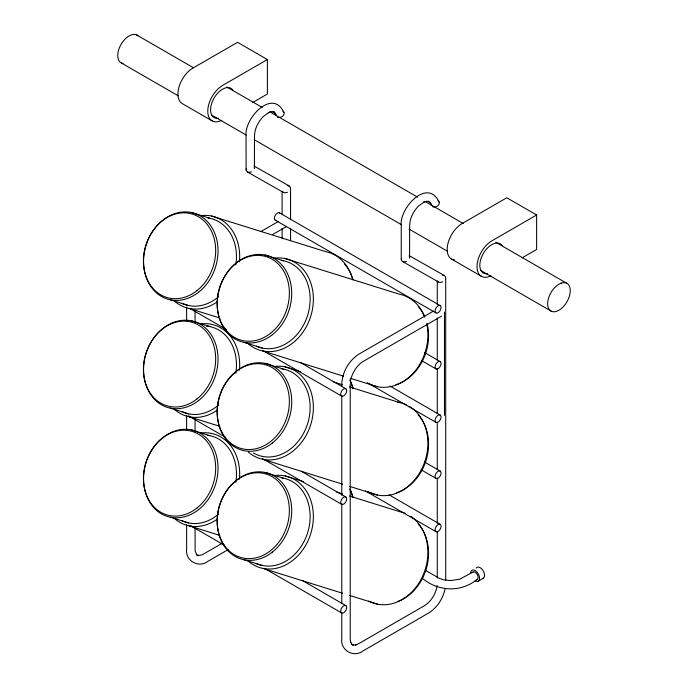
<?xml version="1.0" encoding="UTF-8"?>
<svg xmlns="http://www.w3.org/2000/svg" width="688" height="688" viewBox="0 0 688 688"><rect width="100%" height="100%" fill="white"/><g stroke="black" fill="none" stroke-linecap="round" stroke-linejoin="round"><path stroke-width="1.03" d="M287.421 192.287L285.236 192.812L283.344 192.382L247.327 171.923L246.235 170.641L246.235 168.852M254.388 168.672L254.5 135.889C254.749 128.432 257.983 122.387 263.074 116.65L268.974 112.454L268.303 112.677L271.227 111.783L273.901 111.817L272.181 111.473L274.383 112.402L273.686 111.834L275.381 113.615L274.925 112.884L275.742 114.784M290.405 189.131L290.405 187.342L289.313 186.061L254.216 166.126M442.582 281.874L440.397 282.398L438.505 281.96L402.489 261.5L401.396 260.219L401.396 258.43M409.549 258.258L409.661 225.466C409.91 218.01 413.135 211.973 418.235 206.237L424.126 202.031L423.455 202.255L426.379 201.369L429.063 201.403L428.168 201.369M445.566 278.709L445.566 276.929L444.474 275.639L409.377 255.712M437.138 585.488C436.046 593.262 431.324 601.484 424.376 605.75L358.861 643.572L355.438 645.103L356.178 644.862L352.738 644.983L353.572 645.301L351.37 644.028L352.058 644.596L350.45 641.56L350.605 642.317L350.226 638.584L350.226 383.93M350.699 379.759C352.273 373.085 356.737 365.259 363.126 361.441L441.49 316.196M445.093 588.962C442.952 598.62 437.181 607.65 428.753 612.965L362.98 650.943C353.83 658.124 340.139 650.22 341.781 638.696L341.781 612.991M252.797 102.435L267.391 94.007L267.391 59.546L222.688 85.364A21.096 12.178 -60 0 0 207.776 110.63A21.096 12.178 -60 0 0 221.717 120.34M260.855 231.581L278.408 221.441M272.5 234.599L286.328 226.619M522.037 257.88L536.631 249.452L536.631 214.991L491.929 240.8A21.096 12.178 -60 0 0 477.016 266.075A21.096 12.178 -60 0 0 490.957 275.785M433.569 311.019L358.723 354.234C348.326 361.054 341.515 373.395 341.781 385.882M222.155 543.339L201.937 554.924L197.576 555.405L198.411 555.723L197.241 555.216L196.209 554.451L196.906 555.018L195.143 551.002L195.065 527.515M228.201 549.592L207.828 561.356C198.669 568.546 184.977 560.643 186.629 549.119L186.629 524.48M473.034 572.038L459.713 579.219L450.657 580.577L443.726 579.829L439.632 578.462L425.709 570.55M477.248 579.348C460.934 592.6 438.6 591.68 422.535 578.47M478.289 581.145L483.303 578.247M251.404 171.837L249.219 172.361L247.327 171.923M406.565 261.414L404.381 261.939L402.489 261.5M287.421 185.622L289.313 186.061M442.582 275.2L444.474 275.639M211.388 216.006L325.897 251.713A47.601 38.537 -72.7 0 1 352.609 279.466M191.307 212.497L209.72 218.242M285.081 258.542L399.582 294.258A47.601 38.537 -72.7 0 1 424.711 317.005M264.992 255.042L283.413 260.786M170.289 299.813L188.71 305.558M189.14 308.448L219.807 318.019M191.307 320.806L209.72 326.551M243.982 342.357L262.395 348.102M262.825 350.992L343.596 376.19M350.751 378.417L377.334 386.708M285.081 366.85L300.415 371.64M333.13 381.84L342.332 384.712M349.487 386.94L399.582 402.566M264.992 363.35L283.413 369.095M170.289 408.122L188.71 413.866M189.14 416.756L219.807 426.328M191.307 429.888L209.72 435.633M262.825 459.3L342.572 484.171M349.728 486.407L377.334 495.016M285.081 475.933L303.477 481.677M336.2 491.877L342.332 493.795M349.487 496.022L399.582 511.648A47.601 38.537 -72.7 0 1 405.37 513.429M264.992 472.432L283.413 478.177M170.289 517.204L188.71 522.949M189.14 525.838L219.807 535.41M243.982 559.748L262.395 565.493M262.825 568.383L342.572 593.262M349.728 595.49L377.334 604.098M428.074 201.36L430.542 203.192L430.086 202.461L431.307 205.316A4.223 3.165 -23.1 0 1 431.23 203.639M267.391 59.546L237.558 42.321L192.846 68.129A21.096 12.178 -60 0 0 179.069 86.722A21.096 12.178 -60 0 0 182.303 103.63L212.136 120.856M536.631 214.991L506.798 197.766L462.087 223.574A21.096 12.178 -60 0 0 447.682 244.67A21.096 12.178 -60 0 0 454.63 260.03M136.602 34.925L193.362 67.691M226.859 87.032L262.223 107.448M269.67 111.748L417.625 197.164M425.064 201.464L463.213 223.488M495.781 242.296L566.508 283.121M121.492 63.064L178.261 95.83M211.758 115.171L246.184 135.054M254.56 139.888L401.586 224.77M409.025 229.07L447.183 251.094M480.68 270.436L551.398 311.26M451.543 259.075L481.376 276.301M279.509 212.859L440.182 305.627A4.223 2.434 -60 0 1 438.849 312.163A4.223 2.434 -60 0 1 435.194 310.047A4.223 2.434 -60 0 1 440.182 305.627M275.286 220.169L435.968 312.928M424.393 352.488L440.182 361.604A4.223 2.434 -60 0 1 438.849 368.14A4.223 2.434 -60 0 1 435.194 366.033A4.223 2.434 -60 0 1 440.182 361.604M422.036 360.873L435.968 368.914M390.027 386.08L440.182 415.036A4.223 2.434 -60 0 1 438.849 421.572A4.223 2.434 -60 0 1 435.194 419.465A4.223 2.434 -60 0 1 440.182 415.036M367.237 382.666L435.968 422.346M300.312 362.456L345.815 388.729A4.223 2.434 -60 0 1 344.482 395.273A4.223 2.434 -60 0 1 340.827 393.158A4.223 2.434 -60 0 1 345.815 388.729M190.206 308.637L226.429 329.552M262.653 350.459L341.601 396.039M424.393 461.94L440.182 471.056A4.223 2.434 -60 0 1 438.849 477.601A4.223 2.434 -60 0 1 435.194 475.485A4.223 2.434 -60 0 1 440.182 471.056M421.108 469.792L435.968 478.366M389.098 494.861L440.182 524.351A4.223 2.434 -60 0 1 438.849 530.895A4.223 2.434 -60 0 1 435.194 528.78A4.223 2.434 -60 0 1 440.182 524.351M365.38 490.914L435.968 531.661M301.241 471.237L345.815 496.977A4.223 2.434 -60 0 1 344.482 503.513A4.223 2.434 -60 0 1 340.827 501.397A4.223 2.434 -60 0 1 345.815 496.977M188.349 415.81L225.501 437.258M262.653 458.707L341.601 504.287M302.17 580.397L345.815 605.603A4.223 2.434 -60 0 1 344.482 612.139A4.223 2.434 -60 0 1 340.827 610.032A4.223 2.434 -60 0 1 345.815 605.603M191.135 526.045L224.572 545.343M264.51 568.408L341.601 612.913M437.835 281.401L438.505 281.96M282.673 191.823L283.344 192.382M409.128 255.738L409.695 257.329M439.099 202.074C427.669 177.349 399.315 208.129 401.224 225.182L401.25 259.359M283.938 112.497C272.508 87.763 244.154 118.542 246.063 135.605L246.098 169.781M254.388 166.892L254.534 167.752M445.704 277.789L445.704 580.388M444.474 313.049L444.474 415.371M437.267 280.85L437.267 304.732M437.267 318.062L437.267 359.962M437.267 368.553L437.267 413.677M437.267 422.269L437.267 469.543M437.267 478.134L437.267 523.258M437.267 531.858L437.267 578.049M341.781 395.523L341.781 495.145M341.781 503.719L341.781 603.35M290.551 188.202L290.551 219.326M290.551 228.984L290.551 240.783M282.106 191.273L282.106 214.114M282.106 228.476L282.106 238.151M195.065 311.544L195.065 322.285M195.065 418.992L195.065 431.883M186.629 307.011L186.629 320.935M186.629 415.208L186.629 430.206M282.82 111.25A4.223 3.165 -23.1 0 1 283.645 115.034A4.223 3.165 -23.1 0 1 279.13 117.459M278.133 117.33A4.223 3.165 -23.1 0 1 277.264 116.986M275.974 114.93A4.223 3.165 -23.1 0 1 276.069 114.062M437.981 200.827A4.223 3.165 -23.1 0 1 438.187 205.42A4.223 3.165 -23.1 0 1 432.425 206.563M444.371 312.094A4.223 2.434 60 0 1 444.371 313.883M476.302 568.004A6.295 3.638 60 0 1 483.303 570.98A6.295 3.638 60 0 1 482.383 578.531M470.695 573.121A6.295 3.638 60 0 1 475.141 570.558A6.295 3.638 60 0 1 479.596 578.264A6.295 3.638 60 0 1 475.141 580.835M472.561 572.476A4.223 2.434 60 0 1 477.248 574.471A4.223 2.434 60 0 1 476.638 579.537M502.094 245.539A16.882 9.744 -60 0 0 494.844 243.303L491.757 244.618A16.882 9.744 -60 0 0 480 262.79A16.882 9.744 -60 0 0 487.672 273.704M123.075 63.52A15.987 9.228 -60 0 1 118.104 52.056A15.987 9.228 -60 0 1 128.441 36.309L131.382 34.873A15.987 9.228 -60 0 1 137.953 35.81M232.854 90.094A16.882 9.744 -60 0 0 225.604 87.858L222.516 89.173A16.882 9.744 -60 0 0 210.76 107.345A16.882 9.744 -60 0 0 218.431 118.259M201.223 215.576A47.601 38.537 -72.7 0 1 239.45 261.801M217.485 301.628A47.601 38.537 -72.7 0 1 174.709 301.31M344.43 263.925A45.692 36.997 -72.7 0 1 353.09 279.93M207.638 217.89A44.961 36.404 -72.7 0 1 235.778 265.026M218.578 296.683A44.961 36.404 -72.7 0 1 181.692 303.176M426.784 324.065A47.601 38.537 -72.7 0 1 412.112 374.341A47.601 38.537 -72.7 0 1 368.802 383.62M274.908 258.12A47.601 38.537 -72.7 0 1 310.598 316.704A47.601 38.537 -72.7 0 1 247.62 343.157M418.123 306.47A45.692 36.997 -72.7 0 1 424.763 316.824M427.042 323.455A45.692 36.997 -72.7 0 1 395.738 384.747M281.323 260.434A44.961 36.404 -72.7 0 1 307.957 314.287A44.961 36.404 -72.7 0 1 256.349 346.167M349.822 379.939A47.601 38.537 -72.7 0 1 352.858 388.797M201.223 323.885A47.601 38.537 -72.7 0 1 239.45 370.11M217.485 409.936A47.601 38.537 -72.7 0 1 174.709 409.618M350.261 380.825A45.692 36.997 -72.7 0 1 353.09 388.238M206.581 326.078A44.961 36.404 -72.7 0 1 235.778 373.335M218.578 404.991A44.961 36.404 -72.7 0 1 181.692 411.484M408.999 406.144A47.601 38.537 -72.7 0 1 422.114 468.227A47.601 38.537 -72.7 0 1 367.925 491.438M397.604 402.231A47.601 38.537 -72.7 0 1 406.298 404.759M274.908 366.429A47.601 38.537 -72.7 0 1 310.787 424.419A47.601 38.537 -72.7 0 1 248.402 452.162M418.123 414.778A45.692 36.997 -72.7 0 1 426.586 458.647A45.692 36.997 -72.7 0 1 396.718 492.746M281.323 368.742A44.961 36.404 -72.7 0 1 307.373 424.462A44.961 36.404 -72.7 0 1 253.511 453.031M349.822 489.022A47.601 38.537 -72.7 0 1 352.609 496.856M201.223 432.967A47.601 38.537 -72.7 0 1 239.45 479.192M217.485 519.019A47.601 38.537 -72.7 0 1 174.709 518.7M350.261 489.908A45.692 36.997 -72.7 0 1 353.09 497.321M207.638 435.28A44.961 36.404 -72.7 0 1 235.778 482.417M218.578 514.074A44.961 36.404 -72.7 0 1 181.692 520.567M410.719 516.292A47.601 38.537 -72.7 0 1 421.847 577.86A47.601 38.537 -72.7 0 1 368.802 601.011M274.908 475.511A47.601 38.537 -72.7 0 1 310.598 534.094A47.601 38.537 -72.7 0 1 247.62 560.548M418.123 523.86A45.692 36.997 -72.7 0 1 426.741 567.153A45.692 36.997 -72.7 0 1 397.698 601.484M281.323 477.825A44.961 36.404 -72.7 0 1 307.957 531.678A44.961 36.404 -72.7 0 1 256.349 563.558M275.905 220.358A4.223 2.434 -60 0 1 275.286 215.292A4.223 2.434 -60 0 1 279.982 213.297M561.288 283.078L558.346 284.514A15.987 9.228 -60 0 0 547.682 302.694A15.987 9.228 -60 0 0 556.618 311.311L559.559 309.875A15.987 9.228 -60 0 0 570.223 291.695A15.987 9.228 -60 0 0 561.288 283.078M198.634 292.194A44.961 36.404 -72.7 0 0 200.191 215.877A44.961 36.404 -72.7 0 0 143.568 260.399A44.961 36.404 -72.7 0 0 198.634 292.194M196.863 290.723A43.611 35.312 -72.7 0 0 198.376 216.694A43.611 35.312 -72.7 0 0 143.448 259.892A43.611 35.312 -72.7 0 0 196.863 290.723M272.319 334.738A44.961 36.404 -72.7 0 0 273.884 258.421A44.961 36.404 -72.7 0 0 217.253 302.944A44.961 36.404 -72.7 0 0 272.319 334.738M270.547 333.267A43.611 35.312 -72.7 0 0 272.07 259.238A43.611 35.312 -72.7 0 0 217.141 302.436A43.611 35.312 -72.7 0 0 270.547 333.267M198.634 400.502A44.961 36.404 -72.7 0 0 200.191 324.177A44.961 36.404 -72.7 0 0 143.568 368.708A44.961 36.404 -72.7 0 0 198.634 400.502M196.863 399.031A43.611 35.312 -72.7 0 0 198.376 325.003A43.611 35.312 -72.7 0 0 143.448 368.2A43.611 35.312 -72.7 0 0 196.863 399.031M272.319 443.046A44.961 36.404 -72.7 0 0 273.884 366.721A44.961 36.404 -72.7 0 0 217.253 411.252A44.961 36.404 -72.7 0 0 272.319 443.046M270.547 441.576A43.611 35.312 -72.7 0 0 272.07 367.547A43.611 35.312 -72.7 0 0 217.141 410.736A43.611 35.312 -72.7 0 0 270.547 441.576M198.634 509.584A44.961 36.404 -72.7 0 0 200.191 433.268A44.961 36.404 -72.7 0 0 143.568 477.79A44.961 36.404 -72.7 0 0 198.634 509.584M196.863 508.114A43.611 35.312 -72.7 0 0 198.376 434.085A43.611 35.312 -72.7 0 0 143.448 477.283A43.611 35.312 -72.7 0 0 196.863 508.114M272.319 552.129A44.961 36.404 -72.7 0 0 273.884 475.812A44.961 36.404 -72.7 0 0 217.253 520.334A44.961 36.404 -72.7 0 0 272.319 552.129M270.547 550.658A43.611 35.312 -72.7 0 0 272.07 476.629A43.611 35.312 -72.7 0 0 217.141 519.827A43.611 35.312 -72.7 0 0 270.547 550.658"/></g></svg>
